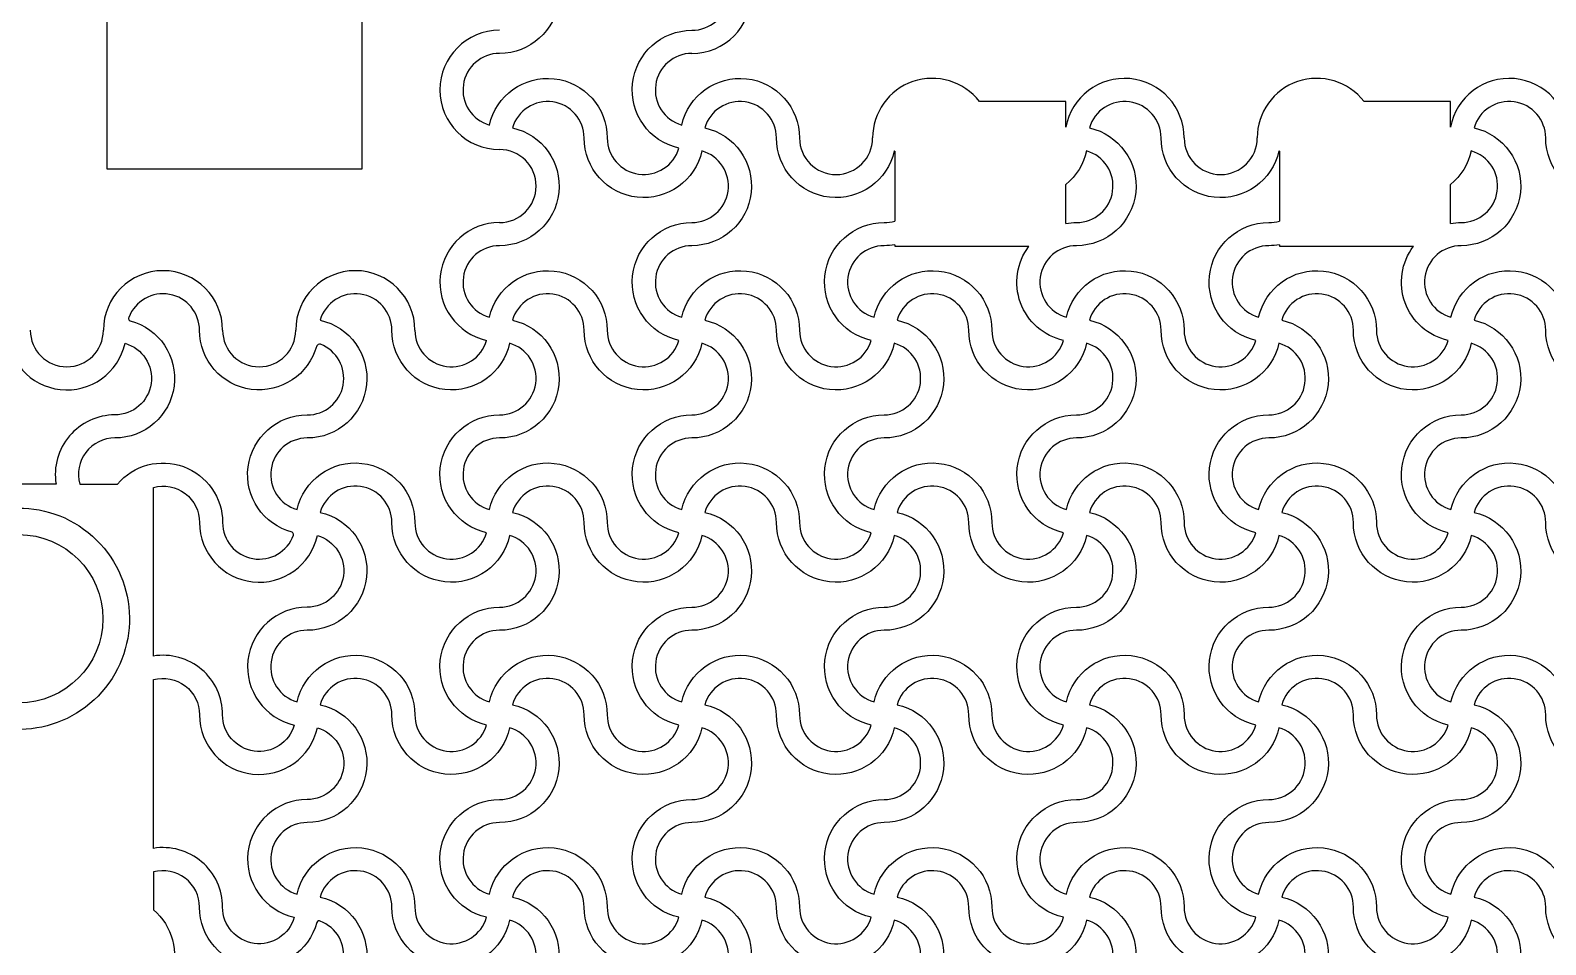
# Model space of a CAD drawing. Header units: millimetres. Extents: x 24 to 345, y 12 to 201.
# Drawn here: x 68.219 to 71.371, y 43.416 to 45.318 of the extents above; entities that cross this region are included whole.
import ezdxf

# ---------------------------------------------------------------- set-up
doc = ezdxf.new("R2010")
doc.units = ezdxf.units.MM
doc.header["$MEASUREMENT"] = 0
doc.layers.add('5th metal (rf+ground)', color=240, linetype='Continuous')

msp = doc.modelspace()

# ---------------------------------------------------------------- linework, layer by layer
at = {"layer": '5th metal (rf+ground)'}
msp.add_lwpolyline([(68.37918, 45.55921), (68.90918, 45.55921), (68.90918, 45.02921), (68.37918, 45.02921)], close=True, dxfattribs=at)
msp.add_lwpolyline([(68.37918, 45.55921), (68.90918, 45.55921), (68.90918, 45.02921), (68.37918, 45.02921)], close=True, dxfattribs=at)
msp.add_lwpolyline([(68.37918, 45.55921), (68.90918, 45.55921), (68.90918, 45.02921), (68.37918, 45.02921)], close=True, dxfattribs=at)
msp.add_lwpolyline([(68.37918, 45.55921), (68.90918, 45.55921), (68.90918, 45.02921), (68.37918, 45.02921)], close=True, dxfattribs=at)
for points in [[(69.61633, 45.46724, -0.8959788), (69.3713, 45.49421, 0.8687853), (69.22227, 45.51524, -0.8959788), (69.1953, 45.27021, 0.8687853), (69.17427, 45.12118, -0.8959788), (69.4193, 45.09421, 0.8687853), (69.56833, 45.07318, -0.8959788), (69.5953, 45.31821, 0.8687853)], [(69.61633, 45.46724, -0.8959788), (69.3713, 45.49421, 0.8687853), (69.22227, 45.51524, -0.8959788), (69.1953, 45.27021, 0.8687853), (69.17427, 45.12118, -0.8959788), (69.4193, 45.09421, 0.8687853), (69.56833, 45.07318, -0.8959788), (69.5953, 45.31821, 0.8687853)], [(69.61633, 45.46724, -0.8959788), (69.3713, 45.49421, 0.8687853), (69.22227, 45.51524, -0.8959788), (69.1953, 45.27021, 0.8687853), (69.17427, 45.12118, -0.8959788), (69.4193, 45.09421, 0.8687853), (69.56833, 45.07318, -0.8959788), (69.5953, 45.31821, 0.8687853)], [(69.61633, 45.46724, -0.8959788), (69.3713, 45.49421, 0.8687853), (69.22227, 45.51524, -0.8959788), (69.1953, 45.27021, 0.8687853), (69.17427, 45.12118, -0.8959788), (69.4193, 45.09421, 0.8687853), (69.56833, 45.07318, -0.8959788), (69.5953, 45.31821, 0.8687853)], [(69.61633, 45.06724, -0.8959788), (69.3713, 45.09421, 0.8687853), (69.22227, 45.11524, -0.8959788), (69.1953, 44.87021, 0.8687853), (69.17427, 44.72118, -0.8959788), (69.4193, 44.69421, 0.8687853), (69.56833, 44.67318, -0.8959788), (69.5953, 44.91821, 0.8687853)], [(69.61633, 45.06724, -0.8959788), (69.3713, 45.09421, 0.8687853), (69.22227, 45.11524, -0.8959788), (69.1953, 44.87021, 0.8687853), (69.17427, 44.72118, -0.8959788), (69.4193, 44.69421, 0.8687853), (69.56833, 44.67318, -0.8959788), (69.5953, 44.91821, 0.8687853)], [(69.61633, 45.06724, -0.8959788), (69.3713, 45.09421, 0.8687853), (69.22227, 45.11524, -0.8959788), (69.1953, 44.87021, 0.8687853), (69.17427, 44.72118, -0.8959788), (69.4193, 44.69421, 0.8687853), (69.56833, 44.67318, -0.8959788), (69.5953, 44.91821, 0.8687853)], [(69.61633, 45.06724, -0.8959788), (69.3713, 45.09421, 0.8687853), (69.22227, 45.11524, -0.8959788), (69.1953, 44.87021, 0.8687853), (69.17427, 44.72118, -0.8959788), (69.4193, 44.69421, 0.8687853), (69.56833, 44.67318, -0.8959788), (69.5953, 44.91821, 0.8687853)], [(71.61633, 45.06724, -0.8959788), (71.3713, 45.09421, 0.8687853), (71.22227, 45.11524, -0.8959788), (71.1953, 44.87021, 0.8687853), (71.17427, 44.72118, -0.8959788), (71.4193, 44.69421, 0.8687853), (71.56833, 44.67318, -0.8959788), (71.5953, 44.91821, 0.8687853)], [(71.61633, 45.06724, -0.8959788), (71.3713, 45.09421, 0.8687853), (71.22227, 45.11524, -0.8959788), (71.1953, 44.87021, 0.8687853), (71.17427, 44.72118, -0.8959788), (71.4193, 44.69421, 0.8687853), (71.56833, 44.67318, -0.8959788), (71.5953, 44.91821, 0.8687853)], [(71.61633, 45.06724, -0.8959788), (71.3713, 45.09421, 0.8687853), (71.22227, 45.11524, -0.8959788), (71.1953, 44.87021, 0.8687853), (71.17427, 44.72118, -0.8959788), (71.4193, 44.69421, 0.8687853), (71.56833, 44.67318, -0.8959788), (71.5953, 44.91821, 0.8687853)], [(71.61633, 45.06724, -0.8959788), (71.3713, 45.09421, 0.8687853), (71.22227, 45.11524, -0.8959788), (71.1953, 44.87021, 0.8687853), (71.17427, 44.72118, -0.8959788), (71.4193, 44.69421, 0.8687853), (71.56833, 44.67318, -0.8959788), (71.5953, 44.91821, 0.8687853)], [(68.3953, 44.51821, 0.4624981), (68.27292, 44.37421), (67.92198, 44.37421, -0.4945431), (67.9953, 44.47021, 0.8959788), (68.02227, 44.71524, -0.8687853), (68.1713, 44.69421, 0.8959788), (68.41633, 44.66724, -0.8687853)], [(68.3953, 44.51821, 0.4624981), (68.27292, 44.37421), (67.92198, 44.37421, -0.4945431), (67.9953, 44.47021, 0.8959788), (68.02227, 44.71524, -0.8687853), (68.1713, 44.69421, 0.8959788), (68.41633, 44.66724, -0.8687853)], [(68.3953, 44.51821, 0.4624981), (68.27292, 44.37421), (67.92198, 44.37421, -0.4945431), (67.9953, 44.47021, 0.8959788), (68.02227, 44.71524, -0.8687853), (68.1713, 44.69421, 0.8959788), (68.41633, 44.66724, -0.8687853)], [(68.3953, 44.51821, 0.4624981), (68.27292, 44.37421), (67.92198, 44.37421, -0.4945431), (67.9953, 44.47021, 0.8959788), (68.02227, 44.71524, -0.8687853), (68.1713, 44.69421, 0.8959788), (68.41633, 44.66724, -0.8687853)], [(68.40056, 44.37421, -0.6990522), (68.6193, 44.29421, 0.8396467), (68.76675, 44.26831, 0.3140027), (68.76403, 44.27422, -0.8800119), (68.7953, 44.51821, 0.8296244), (68.82288, 44.66503, 0.3532589), (68.81495, 44.66168, -0.8753594), (68.5713, 44.69421, 0.8341201), (68.42419, 44.72104, 0.111244), (68.42362, 44.7179, 0.2790122), (68.42725, 44.71402, -0.8774938), (68.3953, 44.47021, 0.4945431), (68.32198, 44.37421)], [(68.40056, 44.37421, -0.6990522), (68.6193, 44.29421, 0.8396467), (68.76675, 44.26831, 0.3140027), (68.76403, 44.27422, -0.8800119), (68.7953, 44.51821, 0.8296244), (68.82288, 44.66503, 0.3532589), (68.81495, 44.66168, -0.8753594), (68.5713, 44.69421, 0.8341201), (68.42419, 44.72104, 0.111244), (68.42362, 44.7179, 0.2790122), (68.42725, 44.71402, -0.8774938), (68.3953, 44.47021, 0.4945431), (68.32198, 44.37421)], [(68.40056, 44.37421, -0.6990522), (68.6193, 44.29421, 0.8396467), (68.76675, 44.26831, 0.3140027), (68.76403, 44.27422, -0.8800119), (68.7953, 44.51821, 0.8296244), (68.82288, 44.66503, 0.3532589), (68.81495, 44.66168, -0.8753594), (68.5713, 44.69421, 0.8341201), (68.42419, 44.72104, 0.111244), (68.42362, 44.7179, 0.2790122), (68.42725, 44.71402, -0.8774938), (68.3953, 44.47021, 0.4945431), (68.32198, 44.37421)], [(68.40056, 44.37421, -0.6990522), (68.6193, 44.29421, 0.8396467), (68.76675, 44.26831, 0.3140027), (68.76403, 44.27422, -0.8800119), (68.7953, 44.51821, 0.8296244), (68.82288, 44.66503, 0.3532589), (68.81495, 44.66168, -0.8753594), (68.5713, 44.69421, 0.8341201), (68.42419, 44.72104, 0.111244), (68.42362, 44.7179, 0.2790122), (68.42725, 44.71402, -0.8774938), (68.3953, 44.47021, 0.4945431), (68.32198, 44.37421)], [(69.21633, 44.66724, -0.8959788), (68.9713, 44.69421, 0.8687853), (68.82227, 44.71524, -0.8959788), (68.7953, 44.47021, 0.8687853), (68.77427, 44.32118, -0.8959788), (69.0193, 44.29421, 0.8687853), (69.16833, 44.27318, -0.8959788), (69.1953, 44.51821, 0.8687853)], [(69.21633, 44.66724, -0.8959788), (68.9713, 44.69421, 0.8687853), (68.82227, 44.71524, -0.8959788), (68.7953, 44.47021, 0.8687853), (68.77427, 44.32118, -0.8959788), (69.0193, 44.29421, 0.8687853), (69.16833, 44.27318, -0.8959788), (69.1953, 44.51821, 0.8687853)], [(69.21633, 44.66724, -0.8959788), (68.9713, 44.69421, 0.8687853), (68.82227, 44.71524, -0.8959788), (68.7953, 44.47021, 0.8687853), (68.77427, 44.32118, -0.8959788), (69.0193, 44.29421, 0.8687853), (69.16833, 44.27318, -0.8959788), (69.1953, 44.51821, 0.8687853)], [(69.21633, 44.66724, -0.8959788), (68.9713, 44.69421, 0.8687853), (68.82227, 44.71524, -0.8959788), (68.7953, 44.47021, 0.8687853), (68.77427, 44.32118, -0.8959788), (69.0193, 44.29421, 0.8687853), (69.16833, 44.27318, -0.8959788), (69.1953, 44.51821, 0.8687853)], [(69.61633, 44.66724, -0.8959788), (69.3713, 44.69421, 0.8687853), (69.22227, 44.71524, -0.8959788), (69.1953, 44.47021, 0.8687853), (69.17427, 44.32118, -0.8959788), (69.4193, 44.29421, 0.8687853), (69.56833, 44.27318, -0.8959788), (69.5953, 44.51821, 0.8687853)], [(69.61633, 44.66724, -0.8959788), (69.3713, 44.69421, 0.8687853), (69.22227, 44.71524, -0.8959788), (69.1953, 44.47021, 0.8687853), (69.17427, 44.32118, -0.8959788), (69.4193, 44.29421, 0.8687853), (69.56833, 44.27318, -0.8959788), (69.5953, 44.51821, 0.8687853)], [(69.61633, 44.66724, -0.8959788), (69.3713, 44.69421, 0.8687853), (69.22227, 44.71524, -0.8959788), (69.1953, 44.47021, 0.8687853), (69.17427, 44.32118, -0.8959788), (69.4193, 44.29421, 0.8687853), (69.56833, 44.27318, -0.8959788), (69.5953, 44.51821, 0.8687853)], [(69.61633, 44.66724, -0.8959788), (69.3713, 44.69421, 0.8687853), (69.22227, 44.71524, -0.8959788), (69.1953, 44.47021, 0.8687853), (69.17427, 44.32118, -0.8959788), (69.4193, 44.29421, 0.8687853), (69.56833, 44.27318, -0.8959788), (69.5953, 44.51821, 0.8687853)], [(70.01633, 44.66724, -0.8959788), (69.7713, 44.69421, 0.8687853), (69.62227, 44.71524, -0.8959788), (69.5953, 44.47021, 0.8687853), (69.57427, 44.32118, -0.8959788), (69.8193, 44.29421, 0.8687853), (69.96833, 44.27318, -0.8959788), (69.9953, 44.51821, 0.8687853)], [(70.01633, 44.66724, -0.8959788), (69.7713, 44.69421, 0.8687853), (69.62227, 44.71524, -0.8959788), (69.5953, 44.47021, 0.8687853), (69.57427, 44.32118, -0.8959788), (69.8193, 44.29421, 0.8687853), (69.96833, 44.27318, -0.8959788), (69.9953, 44.51821, 0.8687853)], [(70.01633, 44.66724, -0.8959788), (69.7713, 44.69421, 0.8687853), (69.62227, 44.71524, -0.8959788), (69.5953, 44.47021, 0.8687853), (69.57427, 44.32118, -0.8959788), (69.8193, 44.29421, 0.8687853), (69.96833, 44.27318, -0.8959788), (69.9953, 44.51821, 0.8687853)], [(70.01633, 44.66724, -0.8959788), (69.7713, 44.69421, 0.8687853), (69.62227, 44.71524, -0.8959788), (69.5953, 44.47021, 0.8687853), (69.57427, 44.32118, -0.8959788), (69.8193, 44.29421, 0.8687853), (69.96833, 44.27318, -0.8959788), (69.9953, 44.51821, 0.8687853)], [(70.41633, 44.66724, -0.8959788), (70.1713, 44.69421, 0.8687853), (70.02227, 44.71524, -0.8959788), (69.9953, 44.47021, 0.8687853), (69.97427, 44.32118, -0.8959788), (70.2193, 44.29421, 0.8687853), (70.36833, 44.27318, -0.8959788), (70.3953, 44.51821, 0.8687853)], [(70.41633, 44.66724, -0.8959788), (70.1713, 44.69421, 0.8687853), (70.02227, 44.71524, -0.8959788), (69.9953, 44.47021, 0.8687853), (69.97427, 44.32118, -0.8959788), (70.2193, 44.29421, 0.8687853), (70.36833, 44.27318, -0.8959788), (70.3953, 44.51821, 0.8687853)], [(70.41633, 44.66724, -0.8959788), (70.1713, 44.69421, 0.8687853), (70.02227, 44.71524, -0.8959788), (69.9953, 44.47021, 0.8687853), (69.97427, 44.32118, -0.8959788), (70.2193, 44.29421, 0.8687853), (70.36833, 44.27318, -0.8959788), (70.3953, 44.51821, 0.8687853)], [(70.41633, 44.66724, -0.8959788), (70.1713, 44.69421, 0.8687853), (70.02227, 44.71524, -0.8959788), (69.9953, 44.47021, 0.8687853), (69.97427, 44.32118, -0.8959788), (70.2193, 44.29421, 0.8687853), (70.36833, 44.27318, -0.8959788), (70.3953, 44.51821, 0.8687853)], [(70.81633, 44.66724, -0.8959788), (70.5713, 44.69421, 0.8687853), (70.42227, 44.71524, -0.8959788), (70.3953, 44.47021, 0.8687853), (70.37427, 44.32118, -0.8959788), (70.6193, 44.29421, 0.8687853), (70.76833, 44.27318, -0.8959788), (70.7953, 44.51821, 0.8687853)], [(70.81633, 44.66724, -0.8959788), (70.5713, 44.69421, 0.8687853), (70.42227, 44.71524, -0.8959788), (70.3953, 44.47021, 0.8687853), (70.37427, 44.32118, -0.8959788), (70.6193, 44.29421, 0.8687853), (70.76833, 44.27318, -0.8959788), (70.7953, 44.51821, 0.8687853)], [(70.81633, 44.66724, -0.8959788), (70.5713, 44.69421, 0.8687853), (70.42227, 44.71524, -0.8959788), (70.3953, 44.47021, 0.8687853), (70.37427, 44.32118, -0.8959788), (70.6193, 44.29421, 0.8687853), (70.76833, 44.27318, -0.8959788), (70.7953, 44.51821, 0.8687853)], [(70.81633, 44.66724, -0.8959788), (70.5713, 44.69421, 0.8687853), (70.42227, 44.71524, -0.8959788), (70.3953, 44.47021, 0.8687853), (70.37427, 44.32118, -0.8959788), (70.6193, 44.29421, 0.8687853), (70.76833, 44.27318, -0.8959788), (70.7953, 44.51821, 0.8687853)], [(71.21633, 44.66724, -0.8959788), (70.9713, 44.69421, 0.8687853), (70.82227, 44.71524, -0.8959788), (70.7953, 44.47021, 0.8687853), (70.77427, 44.32118, -0.8959788), (71.0193, 44.29421, 0.8687853), (71.16833, 44.27318, -0.8959788), (71.1953, 44.51821, 0.8687853)], [(71.21633, 44.66724, -0.8959788), (70.9713, 44.69421, 0.8687853), (70.82227, 44.71524, -0.8959788), (70.7953, 44.47021, 0.8687853), (70.77427, 44.32118, -0.8959788), (71.0193, 44.29421, 0.8687853), (71.16833, 44.27318, -0.8959788), (71.1953, 44.51821, 0.8687853)], [(71.21633, 44.66724, -0.8959788), (70.9713, 44.69421, 0.8687853), (70.82227, 44.71524, -0.8959788), (70.7953, 44.47021, 0.8687853), (70.77427, 44.32118, -0.8959788), (71.0193, 44.29421, 0.8687853), (71.16833, 44.27318, -0.8959788), (71.1953, 44.51821, 0.8687853)], [(71.21633, 44.66724, -0.8959788), (70.9713, 44.69421, 0.8687853), (70.82227, 44.71524, -0.8959788), (70.7953, 44.47021, 0.8687853), (70.77427, 44.32118, -0.8959788), (71.0193, 44.29421, 0.8687853), (71.16833, 44.27318, -0.8959788), (71.1953, 44.51821, 0.8687853)], [(71.61633, 44.66724, -0.8959788), (71.3713, 44.69421, 0.8687853), (71.22227, 44.71524, -0.8959788), (71.1953, 44.47021, 0.8687853), (71.17427, 44.32118, -0.8959788), (71.4193, 44.29421, 0.8687853), (71.56833, 44.27318, -0.8959788), (71.5953, 44.51821, 0.8687853)], [(71.61633, 44.66724, -0.8959788), (71.3713, 44.69421, 0.8687853), (71.22227, 44.71524, -0.8959788), (71.1953, 44.47021, 0.8687853), (71.17427, 44.32118, -0.8959788), (71.4193, 44.29421, 0.8687853), (71.56833, 44.27318, -0.8959788), (71.5953, 44.51821, 0.8687853)], [(71.61633, 44.66724, -0.8959788), (71.3713, 44.69421, 0.8687853), (71.22227, 44.71524, -0.8959788), (71.1953, 44.47021, 0.8687853), (71.17427, 44.32118, -0.8959788), (71.4193, 44.29421, 0.8687853), (71.56833, 44.27318, -0.8959788), (71.5953, 44.51821, 0.8687853)], [(71.61633, 44.66724, -0.8959788), (71.3713, 44.69421, 0.8687853), (71.22227, 44.71524, -0.8959788), (71.1953, 44.47021, 0.8687853), (71.17427, 44.32118, -0.8959788), (71.4193, 44.29421, 0.8687853), (71.56833, 44.27318, -0.8959788), (71.5953, 44.51821, 0.8687853)], [(68.6193, 43.89421, 0.4624981), (68.4753, 44.01659), (68.4753, 44.36753, -0.4945431), (68.5713, 44.29421, 0.8959788), (68.81633, 44.26724, -0.8687853), (68.7953, 44.11821, 0.8959788), (68.76833, 43.87318, -0.8687853)], [(68.6193, 43.89421, 0.4624981), (68.4753, 44.01659), (68.4753, 44.36753, -0.4945431), (68.5713, 44.29421, 0.8959788), (68.81633, 44.26724, -0.8687853), (68.7953, 44.11821, 0.8959788), (68.76833, 43.87318, -0.8687853)], [(68.6193, 43.89421, 0.4624981), (68.4753, 44.01659), (68.4753, 44.36753, -0.4945431), (68.5713, 44.29421, 0.8959788), (68.81633, 44.26724, -0.8687853), (68.7953, 44.11821, 0.8959788), (68.76833, 43.87318, -0.8687853)], [(68.6193, 43.89421, 0.4624981), (68.4753, 44.01659), (68.4753, 44.36753, -0.4945431), (68.5713, 44.29421, 0.8959788), (68.81633, 44.26724, -0.8687853), (68.7953, 44.11821, 0.8959788), (68.76833, 43.87318, -0.8687853)], [(69.21633, 44.26724, -0.8959788), (68.9713, 44.29421, 0.8687853), (68.82227, 44.31524, -0.8959788), (68.7953, 44.07021, 0.8687853), (68.77427, 43.92118, -0.8959788), (69.0193, 43.89421, 0.8687853), (69.16833, 43.87318, -0.8959788), (69.1953, 44.11821, 0.8687853)], [(69.21633, 44.26724, -0.8959788), (68.9713, 44.29421, 0.8687853), (68.82227, 44.31524, -0.8959788), (68.7953, 44.07021, 0.8687853), (68.77427, 43.92118, -0.8959788), (69.0193, 43.89421, 0.8687853), (69.16833, 43.87318, -0.8959788), (69.1953, 44.11821, 0.8687853)], [(69.21633, 44.26724, -0.8959788), (68.9713, 44.29421, 0.8687853), (68.82227, 44.31524, -0.8959788), (68.7953, 44.07021, 0.8687853), (68.77427, 43.92118, -0.8959788), (69.0193, 43.89421, 0.8687853), (69.16833, 43.87318, -0.8959788), (69.1953, 44.11821, 0.8687853)], [(69.21633, 44.26724, -0.8959788), (68.9713, 44.29421, 0.8687853), (68.82227, 44.31524, -0.8959788), (68.7953, 44.07021, 0.8687853), (68.77427, 43.92118, -0.8959788), (69.0193, 43.89421, 0.8687853), (69.16833, 43.87318, -0.8959788), (69.1953, 44.11821, 0.8687853)], [(69.61633, 44.26724, -0.8959788), (69.3713, 44.29421, 0.8687853), (69.22227, 44.31524, -0.8959788), (69.1953, 44.07021, 0.8687853), (69.17427, 43.92118, -0.8959788), (69.4193, 43.89421, 0.8687853), (69.56833, 43.87318, -0.8959788), (69.5953, 44.11821, 0.8687853)], [(69.61633, 44.26724, -0.8959788), (69.3713, 44.29421, 0.8687853), (69.22227, 44.31524, -0.8959788), (69.1953, 44.07021, 0.8687853), (69.17427, 43.92118, -0.8959788), (69.4193, 43.89421, 0.8687853), (69.56833, 43.87318, -0.8959788), (69.5953, 44.11821, 0.8687853)], [(69.61633, 44.26724, -0.8959788), (69.3713, 44.29421, 0.8687853), (69.22227, 44.31524, -0.8959788), (69.1953, 44.07021, 0.8687853), (69.17427, 43.92118, -0.8959788), (69.4193, 43.89421, 0.8687853), (69.56833, 43.87318, -0.8959788), (69.5953, 44.11821, 0.8687853)], [(69.61633, 44.26724, -0.8959788), (69.3713, 44.29421, 0.8687853), (69.22227, 44.31524, -0.8959788), (69.1953, 44.07021, 0.8687853), (69.17427, 43.92118, -0.8959788), (69.4193, 43.89421, 0.8687853), (69.56833, 43.87318, -0.8959788), (69.5953, 44.11821, 0.8687853)], [(70.01633, 44.26724, -0.8959788), (69.7713, 44.29421, 0.8687853), (69.62227, 44.31524, -0.8959788), (69.5953, 44.07021, 0.8687853), (69.57427, 43.92118, -0.8959788), (69.8193, 43.89421, 0.8687853), (69.96833, 43.87318, -0.8959788), (69.9953, 44.11821, 0.8687853)], [(70.01633, 44.26724, -0.8959788), (69.7713, 44.29421, 0.8687853), (69.62227, 44.31524, -0.8959788), (69.5953, 44.07021, 0.8687853), (69.57427, 43.92118, -0.8959788), (69.8193, 43.89421, 0.8687853), (69.96833, 43.87318, -0.8959788), (69.9953, 44.11821, 0.8687853)], [(70.01633, 44.26724, -0.8959788), (69.7713, 44.29421, 0.8687853), (69.62227, 44.31524, -0.8959788), (69.5953, 44.07021, 0.8687853), (69.57427, 43.92118, -0.8959788), (69.8193, 43.89421, 0.8687853), (69.96833, 43.87318, -0.8959788), (69.9953, 44.11821, 0.8687853)], [(70.01633, 44.26724, -0.8959788), (69.7713, 44.29421, 0.8687853), (69.62227, 44.31524, -0.8959788), (69.5953, 44.07021, 0.8687853), (69.57427, 43.92118, -0.8959788), (69.8193, 43.89421, 0.8687853), (69.96833, 43.87318, -0.8959788), (69.9953, 44.11821, 0.8687853)], [(70.41633, 44.26724, -0.8959788), (70.1713, 44.29421, 0.8687853), (70.02227, 44.31524, -0.8959788), (69.9953, 44.07021, 0.8687853), (69.97427, 43.92118, -0.8959788), (70.2193, 43.89421, 0.8687853), (70.36833, 43.87318, -0.8959788), (70.3953, 44.11821, 0.8687853)], [(70.41633, 44.26724, -0.8959788), (70.1713, 44.29421, 0.8687853), (70.02227, 44.31524, -0.8959788), (69.9953, 44.07021, 0.8687853), (69.97427, 43.92118, -0.8959788), (70.2193, 43.89421, 0.8687853), (70.36833, 43.87318, -0.8959788), (70.3953, 44.11821, 0.8687853)], [(70.41633, 44.26724, -0.8959788), (70.1713, 44.29421, 0.8687853), (70.02227, 44.31524, -0.8959788), (69.9953, 44.07021, 0.8687853), (69.97427, 43.92118, -0.8959788), (70.2193, 43.89421, 0.8687853), (70.36833, 43.87318, -0.8959788), (70.3953, 44.11821, 0.8687853)], [(70.41633, 44.26724, -0.8959788), (70.1713, 44.29421, 0.8687853), (70.02227, 44.31524, -0.8959788), (69.9953, 44.07021, 0.8687853), (69.97427, 43.92118, -0.8959788), (70.2193, 43.89421, 0.8687853), (70.36833, 43.87318, -0.8959788), (70.3953, 44.11821, 0.8687853)], [(70.81633, 44.26724, -0.8959788), (70.5713, 44.29421, 0.8687853), (70.42227, 44.31524, -0.8959788), (70.3953, 44.07021, 0.8687853), (70.37427, 43.92118, -0.8959788), (70.6193, 43.89421, 0.8687853), (70.76833, 43.87318, -0.8959788), (70.7953, 44.11821, 0.8687853)], [(70.81633, 44.26724, -0.8959788), (70.5713, 44.29421, 0.8687853), (70.42227, 44.31524, -0.8959788), (70.3953, 44.07021, 0.8687853), (70.37427, 43.92118, -0.8959788), (70.6193, 43.89421, 0.8687853), (70.76833, 43.87318, -0.8959788), (70.7953, 44.11821, 0.8687853)], [(70.81633, 44.26724, -0.8959788), (70.5713, 44.29421, 0.8687853), (70.42227, 44.31524, -0.8959788), (70.3953, 44.07021, 0.8687853), (70.37427, 43.92118, -0.8959788), (70.6193, 43.89421, 0.8687853), (70.76833, 43.87318, -0.8959788), (70.7953, 44.11821, 0.8687853)], [(70.81633, 44.26724, -0.8959788), (70.5713, 44.29421, 0.8687853), (70.42227, 44.31524, -0.8959788), (70.3953, 44.07021, 0.8687853), (70.37427, 43.92118, -0.8959788), (70.6193, 43.89421, 0.8687853), (70.76833, 43.87318, -0.8959788), (70.7953, 44.11821, 0.8687853)], [(71.21633, 44.26724, -0.8959788), (70.9713, 44.29421, 0.8687853), (70.82227, 44.31524, -0.8959788), (70.7953, 44.07021, 0.8687853), (70.77427, 43.92118, -0.8959788), (71.0193, 43.89421, 0.8687853), (71.16833, 43.87318, -0.8959788), (71.1953, 44.11821, 0.8687853)], [(71.21633, 44.26724, -0.8959788), (70.9713, 44.29421, 0.8687853), (70.82227, 44.31524, -0.8959788), (70.7953, 44.07021, 0.8687853), (70.77427, 43.92118, -0.8959788), (71.0193, 43.89421, 0.8687853), (71.16833, 43.87318, -0.8959788), (71.1953, 44.11821, 0.8687853)], [(71.21633, 44.26724, -0.8959788), (70.9713, 44.29421, 0.8687853), (70.82227, 44.31524, -0.8959788), (70.7953, 44.07021, 0.8687853), (70.77427, 43.92118, -0.8959788), (71.0193, 43.89421, 0.8687853), (71.16833, 43.87318, -0.8959788), (71.1953, 44.11821, 0.8687853)], [(71.21633, 44.26724, -0.8959788), (70.9713, 44.29421, 0.8687853), (70.82227, 44.31524, -0.8959788), (70.7953, 44.07021, 0.8687853), (70.77427, 43.92118, -0.8959788), (71.0193, 43.89421, 0.8687853), (71.16833, 43.87318, -0.8959788), (71.1953, 44.11821, 0.8687853)], [(71.61633, 44.26724, -0.8959788), (71.3713, 44.29421, 0.8687853), (71.22227, 44.31524, -0.8959788), (71.1953, 44.07021, 0.8687853), (71.17427, 43.92118, -0.8959788), (71.4193, 43.89421, 0.8687853), (71.56833, 43.87318, -0.8959788), (71.5953, 44.11821, 0.8687853)], [(71.61633, 44.26724, -0.8959788), (71.3713, 44.29421, 0.8687853), (71.22227, 44.31524, -0.8959788), (71.1953, 44.07021, 0.8687853), (71.17427, 43.92118, -0.8959788), (71.4193, 43.89421, 0.8687853), (71.56833, 43.87318, -0.8959788), (71.5953, 44.11821, 0.8687853)], [(71.61633, 44.26724, -0.8959788), (71.3713, 44.29421, 0.8687853), (71.22227, 44.31524, -0.8959788), (71.1953, 44.07021, 0.8687853), (71.17427, 43.92118, -0.8959788), (71.4193, 43.89421, 0.8687853), (71.56833, 43.87318, -0.8959788), (71.5953, 44.11821, 0.8687853)], [(71.61633, 44.26724, -0.8959788), (71.3713, 44.29421, 0.8687853), (71.22227, 44.31524, -0.8959788), (71.1953, 44.07021, 0.8687853), (71.17427, 43.92118, -0.8959788), (71.4193, 43.89421, 0.8687853), (71.56833, 43.87318, -0.8959788), (71.5953, 44.11821, 0.8687853)], [(68.02445, 44.24857, -2.3808818), (68.04434, 43.92034, 0.5174818), (67.97404, 43.83936, -2.2005098), (67.62735, 43.85172, 0.4519067), (67.55033, 43.92397, -2.35384), (67.55983, 44.25529, 0.2924187), (67.63166, 44.2562, -0.4273068), (67.96441, 44.25048, 0.2780934)], [(68.02445, 44.24857, -2.3808818), (68.04434, 43.92034, 0.5174818), (67.97404, 43.83936, -2.2005098), (67.62735, 43.85172, 0.4519067), (67.55033, 43.92397, -2.35384), (67.55983, 44.25529, 0.2924187), (67.63166, 44.2562, -0.4273068), (67.96441, 44.25048, 0.2780934)], [(68.02445, 44.24857, -2.3808818), (68.04434, 43.92034, 0.5174818), (67.97404, 43.83936, -2.2005098), (67.62735, 43.85172, 0.4519067), (67.55033, 43.92397, -2.35384), (67.55983, 44.25529, 0.2924187), (67.63166, 44.2562, -0.4273068), (67.96441, 44.25048, 0.2780934)], [(68.02445, 44.24857, -2.3808818), (68.04434, 43.92034, 0.5174818), (67.97404, 43.83936, -2.2005098), (67.62735, 43.85172, 0.4519067), (67.55033, 43.92397, -2.35384), (67.55983, 44.25529, 0.2924187), (67.63166, 44.2562, -0.4273068), (67.96441, 44.25048, 0.2780934)], [(68.6193, 43.49421, 0.4624981), (68.4753, 43.61659), (68.4753, 43.96753, -0.4945431), (68.5713, 43.89421, 0.8959788), (68.81633, 43.86724, -0.8687853), (68.7953, 43.71821, 0.8959788), (68.76833, 43.47318, -0.8687853)], [(68.6193, 43.49421, 0.4624981), (68.4753, 43.61659), (68.4753, 43.96753, -0.4945431), (68.5713, 43.89421, 0.8959788), (68.81633, 43.86724, -0.8687853), (68.7953, 43.71821, 0.8959788), (68.76833, 43.47318, -0.8687853)], [(68.6193, 43.49421, 0.4624981), (68.4753, 43.61659), (68.4753, 43.96753, -0.4945431), (68.5713, 43.89421, 0.8959788), (68.81633, 43.86724, -0.8687853), (68.7953, 43.71821, 0.8959788), (68.76833, 43.47318, -0.8687853)], [(68.6193, 43.49421, 0.4624981), (68.4753, 43.61659), (68.4753, 43.96753, -0.4945431), (68.5713, 43.89421, 0.8959788), (68.81633, 43.86724, -0.8687853), (68.7953, 43.71821, 0.8959788), (68.76833, 43.47318, -0.8687853)], [(69.21633, 43.86724, -0.8959788), (68.9713, 43.89421, 0.8687853), (68.82227, 43.91524, -0.8959788), (68.7953, 43.67021, 0.8687853), (68.77427, 43.52118, -0.8959788), (69.0193, 43.49421, 0.8687853), (69.16833, 43.47318, -0.8959788), (69.1953, 43.71821, 0.8687853)], [(69.21633, 43.86724, -0.8959788), (68.9713, 43.89421, 0.8687853), (68.82227, 43.91524, -0.8959788), (68.7953, 43.67021, 0.8687853), (68.77427, 43.52118, -0.8959788), (69.0193, 43.49421, 0.8687853), (69.16833, 43.47318, -0.8959788), (69.1953, 43.71821, 0.8687853)], [(69.21633, 43.86724, -0.8959788), (68.9713, 43.89421, 0.8687853), (68.82227, 43.91524, -0.8959788), (68.7953, 43.67021, 0.8687853), (68.77427, 43.52118, -0.8959788), (69.0193, 43.49421, 0.8687853), (69.16833, 43.47318, -0.8959788), (69.1953, 43.71821, 0.8687853)], [(69.21633, 43.86724, -0.8959788), (68.9713, 43.89421, 0.8687853), (68.82227, 43.91524, -0.8959788), (68.7953, 43.67021, 0.8687853), (68.77427, 43.52118, -0.8959788), (69.0193, 43.49421, 0.8687853), (69.16833, 43.47318, -0.8959788), (69.1953, 43.71821, 0.8687853)], [(69.61633, 43.86724, -0.8959788), (69.3713, 43.89421, 0.8687853), (69.22227, 43.91524, -0.8959788), (69.1953, 43.67021, 0.8687853), (69.17427, 43.52118, -0.8959788), (69.4193, 43.49421, 0.8687853), (69.56833, 43.47318, -0.8959788), (69.5953, 43.71821, 0.8687853)], [(69.61633, 43.86724, -0.8959788), (69.3713, 43.89421, 0.8687853), (69.22227, 43.91524, -0.8959788), (69.1953, 43.67021, 0.8687853), (69.17427, 43.52118, -0.8959788), (69.4193, 43.49421, 0.8687853), (69.56833, 43.47318, -0.8959788), (69.5953, 43.71821, 0.8687853)], [(69.61633, 43.86724, -0.8959788), (69.3713, 43.89421, 0.8687853), (69.22227, 43.91524, -0.8959788), (69.1953, 43.67021, 0.8687853), (69.17427, 43.52118, -0.8959788), (69.4193, 43.49421, 0.8687853), (69.56833, 43.47318, -0.8959788), (69.5953, 43.71821, 0.8687853)], [(69.61633, 43.86724, -0.8959788), (69.3713, 43.89421, 0.8687853), (69.22227, 43.91524, -0.8959788), (69.1953, 43.67021, 0.8687853), (69.17427, 43.52118, -0.8959788), (69.4193, 43.49421, 0.8687853), (69.56833, 43.47318, -0.8959788), (69.5953, 43.71821, 0.8687853)], [(70.01633, 43.86724, -0.8959788), (69.7713, 43.89421, 0.8687853), (69.62227, 43.91524, -0.8959788), (69.5953, 43.67021, 0.8687853), (69.57427, 43.52118, -0.8959788), (69.8193, 43.49421, 0.8687853), (69.96833, 43.47318, -0.8959788), (69.9953, 43.71821, 0.8687853)], [(70.01633, 43.86724, -0.8959788), (69.7713, 43.89421, 0.8687853), (69.62227, 43.91524, -0.8959788), (69.5953, 43.67021, 0.8687853), (69.57427, 43.52118, -0.8959788), (69.8193, 43.49421, 0.8687853), (69.96833, 43.47318, -0.8959788), (69.9953, 43.71821, 0.8687853)], [(70.01633, 43.86724, -0.8959788), (69.7713, 43.89421, 0.8687853), (69.62227, 43.91524, -0.8959788), (69.5953, 43.67021, 0.8687853), (69.57427, 43.52118, -0.8959788), (69.8193, 43.49421, 0.8687853), (69.96833, 43.47318, -0.8959788), (69.9953, 43.71821, 0.8687853)], [(70.01633, 43.86724, -0.8959788), (69.7713, 43.89421, 0.8687853), (69.62227, 43.91524, -0.8959788), (69.5953, 43.67021, 0.8687853), (69.57427, 43.52118, -0.8959788), (69.8193, 43.49421, 0.8687853), (69.96833, 43.47318, -0.8959788), (69.9953, 43.71821, 0.8687853)], [(70.41633, 43.86724, -0.8959788), (70.1713, 43.89421, 0.8687853), (70.02227, 43.91524, -0.8959788), (69.9953, 43.67021, 0.8687853), (69.97427, 43.52118, -0.8959788), (70.2193, 43.49421, 0.8687853), (70.36833, 43.47318, -0.8959788), (70.3953, 43.71821, 0.8687853)], [(70.41633, 43.86724, -0.8959788), (70.1713, 43.89421, 0.8687853), (70.02227, 43.91524, -0.8959788), (69.9953, 43.67021, 0.8687853), (69.97427, 43.52118, -0.8959788), (70.2193, 43.49421, 0.8687853), (70.36833, 43.47318, -0.8959788), (70.3953, 43.71821, 0.8687853)], [(70.41633, 43.86724, -0.8959788), (70.1713, 43.89421, 0.8687853), (70.02227, 43.91524, -0.8959788), (69.9953, 43.67021, 0.8687853), (69.97427, 43.52118, -0.8959788), (70.2193, 43.49421, 0.8687853), (70.36833, 43.47318, -0.8959788), (70.3953, 43.71821, 0.8687853)], [(70.41633, 43.86724, -0.8959788), (70.1713, 43.89421, 0.8687853), (70.02227, 43.91524, -0.8959788), (69.9953, 43.67021, 0.8687853), (69.97427, 43.52118, -0.8959788), (70.2193, 43.49421, 0.8687853), (70.36833, 43.47318, -0.8959788), (70.3953, 43.71821, 0.8687853)], [(70.81633, 43.86724, -0.8959788), (70.5713, 43.89421, 0.8687853), (70.42227, 43.91524, -0.8959788), (70.3953, 43.67021, 0.8687853), (70.37427, 43.52118, -0.8959788), (70.6193, 43.49421, 0.8687853), (70.76833, 43.47318, -0.8959788), (70.7953, 43.71821, 0.8687853)], [(70.81633, 43.86724, -0.8959788), (70.5713, 43.89421, 0.8687853), (70.42227, 43.91524, -0.8959788), (70.3953, 43.67021, 0.8687853), (70.37427, 43.52118, -0.8959788), (70.6193, 43.49421, 0.8687853), (70.76833, 43.47318, -0.8959788), (70.7953, 43.71821, 0.8687853)], [(70.81633, 43.86724, -0.8959788), (70.5713, 43.89421, 0.8687853), (70.42227, 43.91524, -0.8959788), (70.3953, 43.67021, 0.8687853), (70.37427, 43.52118, -0.8959788), (70.6193, 43.49421, 0.8687853), (70.76833, 43.47318, -0.8959788), (70.7953, 43.71821, 0.8687853)], [(70.81633, 43.86724, -0.8959788), (70.5713, 43.89421, 0.8687853), (70.42227, 43.91524, -0.8959788), (70.3953, 43.67021, 0.8687853), (70.37427, 43.52118, -0.8959788), (70.6193, 43.49421, 0.8687853), (70.76833, 43.47318, -0.8959788), (70.7953, 43.71821, 0.8687853)], [(71.21633, 43.86724, -0.8959788), (70.9713, 43.89421, 0.8687853), (70.82227, 43.91524, -0.8959788), (70.7953, 43.67021, 0.8687853), (70.77427, 43.52118, -0.8959788), (71.0193, 43.49421, 0.8687853), (71.16833, 43.47318, -0.8959788), (71.1953, 43.71821, 0.8687853)], [(71.21633, 43.86724, -0.8959788), (70.9713, 43.89421, 0.8687853), (70.82227, 43.91524, -0.8959788), (70.7953, 43.67021, 0.8687853), (70.77427, 43.52118, -0.8959788), (71.0193, 43.49421, 0.8687853), (71.16833, 43.47318, -0.8959788), (71.1953, 43.71821, 0.8687853)], [(71.21633, 43.86724, -0.8959788), (70.9713, 43.89421, 0.8687853), (70.82227, 43.91524, -0.8959788), (70.7953, 43.67021, 0.8687853), (70.77427, 43.52118, -0.8959788), (71.0193, 43.49421, 0.8687853), (71.16833, 43.47318, -0.8959788), (71.1953, 43.71821, 0.8687853)], [(71.21633, 43.86724, -0.8959788), (70.9713, 43.89421, 0.8687853), (70.82227, 43.91524, -0.8959788), (70.7953, 43.67021, 0.8687853), (70.77427, 43.52118, -0.8959788), (71.0193, 43.49421, 0.8687853), (71.16833, 43.47318, -0.8959788), (71.1953, 43.71821, 0.8687853)], [(71.61633, 43.86724, -0.8959788), (71.3713, 43.89421, 0.8687853), (71.22227, 43.91524, -0.8959788), (71.1953, 43.67021, 0.8687853), (71.17427, 43.52118, -0.8959788), (71.4193, 43.49421, 0.8687853), (71.56833, 43.47318, -0.8959788), (71.5953, 43.71821, 0.8687853)], [(71.61633, 43.86724, -0.8959788), (71.3713, 43.89421, 0.8687853), (71.22227, 43.91524, -0.8959788), (71.1953, 43.67021, 0.8687853), (71.17427, 43.52118, -0.8959788), (71.4193, 43.49421, 0.8687853), (71.56833, 43.47318, -0.8959788), (71.5953, 43.71821, 0.8687853)], [(71.61633, 43.86724, -0.8959788), (71.3713, 43.89421, 0.8687853), (71.22227, 43.91524, -0.8959788), (71.1953, 43.67021, 0.8687853), (71.17427, 43.52118, -0.8959788), (71.4193, 43.49421, 0.8687853), (71.56833, 43.47318, -0.8959788), (71.5953, 43.71821, 0.8687853)], [(71.61633, 43.86724, -0.8959788), (71.3713, 43.89421, 0.8687853), (71.22227, 43.91524, -0.8959788), (71.1953, 43.67021, 0.8687853), (71.17427, 43.52118, -0.8959788), (71.4193, 43.49421, 0.8687853), (71.56833, 43.47318, -0.8959788), (71.5953, 43.71821, 0.8687853)], [(68.4753, 43.48895, -0.6990522), (68.3953, 43.27021, 0.8396467), (68.3694, 43.12276, 0.3140027), (68.37531, 43.12548, -0.8800119), (68.6193, 43.09421, 0.8296244), (68.76612, 43.06663, 0.3532589), (68.76277, 43.07455, -0.8753594), (68.7953, 43.31821, 0.8341201), (68.82213, 43.46532, 0.111244), (68.81899, 43.46589, 0.2790122), (68.81511, 43.46226, -0.8774938), (68.5713, 43.49421, 0.4945431), (68.4753, 43.56753)], [(68.4753, 43.48895, -0.6990522), (68.3953, 43.27021, 0.8396467), (68.3694, 43.12276, 0.3140027), (68.37531, 43.12548, -0.8800119), (68.6193, 43.09421, 0.8296244), (68.76612, 43.06663, 0.3532589), (68.76277, 43.07455, -0.8753594), (68.7953, 43.31821, 0.8341201), (68.82213, 43.46532, 0.111244), (68.81899, 43.46589, 0.2790122), (68.81511, 43.46226, -0.8774938), (68.5713, 43.49421, 0.4945431), (68.4753, 43.56753)], [(68.4753, 43.48895, -0.6990522), (68.3953, 43.27021, 0.8396467), (68.3694, 43.12276, 0.3140027), (68.37531, 43.12548, -0.8800119), (68.6193, 43.09421, 0.8296244), (68.76612, 43.06663, 0.3532589), (68.76277, 43.07455, -0.8753594), (68.7953, 43.31821, 0.8341201), (68.82213, 43.46532, 0.111244), (68.81899, 43.46589, 0.2790122), (68.81511, 43.46226, -0.8774938), (68.5713, 43.49421, 0.4945431), (68.4753, 43.56753)], [(68.4753, 43.48895, -0.6990522), (68.3953, 43.27021, 0.8396467), (68.3694, 43.12276, 0.3140027), (68.37531, 43.12548, -0.8800119), (68.6193, 43.09421, 0.8296244), (68.76612, 43.06663, 0.3532589), (68.76277, 43.07455, -0.8753594), (68.7953, 43.31821, 0.8341201), (68.82213, 43.46532, 0.111244), (68.81899, 43.46589, 0.2790122), (68.81511, 43.46226, -0.8774938), (68.5713, 43.49421, 0.4945431), (68.4753, 43.56753)], [(69.21633, 43.46724, -0.8959788), (68.9713, 43.49421, 0.8687853), (68.82227, 43.51524, -0.8959788), (68.7953, 43.27021, 0.8687853), (68.77427, 43.12118, -0.8959788), (69.0193, 43.09421, 0.8687853), (69.16833, 43.07318, -0.8959788), (69.1953, 43.31821, 0.8687853)], [(69.21633, 43.46724, -0.8959788), (68.9713, 43.49421, 0.8687853), (68.82227, 43.51524, -0.8959788), (68.7953, 43.27021, 0.8687853), (68.77427, 43.12118, -0.8959788), (69.0193, 43.09421, 0.8687853), (69.16833, 43.07318, -0.8959788), (69.1953, 43.31821, 0.8687853)], [(69.21633, 43.46724, -0.8959788), (68.9713, 43.49421, 0.8687853), (68.82227, 43.51524, -0.8959788), (68.7953, 43.27021, 0.8687853), (68.77427, 43.12118, -0.8959788), (69.0193, 43.09421, 0.8687853), (69.16833, 43.07318, -0.8959788), (69.1953, 43.31821, 0.8687853)], [(69.21633, 43.46724, -0.8959788), (68.9713, 43.49421, 0.8687853), (68.82227, 43.51524, -0.8959788), (68.7953, 43.27021, 0.8687853), (68.77427, 43.12118, -0.8959788), (69.0193, 43.09421, 0.8687853), (69.16833, 43.07318, -0.8959788), (69.1953, 43.31821, 0.8687853)], [(69.61633, 43.46724, -0.8959788), (69.3713, 43.49421, 0.8687853), (69.22227, 43.51524, -0.8959788), (69.1953, 43.27021, 0.8687853), (69.17427, 43.12118, -0.8959788), (69.4193, 43.09421, 0.8687853), (69.56833, 43.07318, -0.8959788), (69.5953, 43.31821, 0.8687853)], [(69.61633, 43.46724, -0.8959788), (69.3713, 43.49421, 0.8687853), (69.22227, 43.51524, -0.8959788), (69.1953, 43.27021, 0.8687853), (69.17427, 43.12118, -0.8959788), (69.4193, 43.09421, 0.8687853), (69.56833, 43.07318, -0.8959788), (69.5953, 43.31821, 0.8687853)], [(69.61633, 43.46724, -0.8959788), (69.3713, 43.49421, 0.8687853), (69.22227, 43.51524, -0.8959788), (69.1953, 43.27021, 0.8687853), (69.17427, 43.12118, -0.8959788), (69.4193, 43.09421, 0.8687853), (69.56833, 43.07318, -0.8959788), (69.5953, 43.31821, 0.8687853)], [(69.61633, 43.46724, -0.8959788), (69.3713, 43.49421, 0.8687853), (69.22227, 43.51524, -0.8959788), (69.1953, 43.27021, 0.8687853), (69.17427, 43.12118, -0.8959788), (69.4193, 43.09421, 0.8687853), (69.56833, 43.07318, -0.8959788), (69.5953, 43.31821, 0.8687853)], [(70.01633, 43.46724, -0.8959788), (69.7713, 43.49421, 0.8687853), (69.62227, 43.51524, -0.8959788), (69.5953, 43.27021, 0.8687853), (69.57427, 43.12118, -0.8959788), (69.8193, 43.09421, 0.8687853), (69.96833, 43.07318, -0.8959788), (69.9953, 43.31821, 0.8687853)], [(70.01633, 43.46724, -0.8959788), (69.7713, 43.49421, 0.8687853), (69.62227, 43.51524, -0.8959788), (69.5953, 43.27021, 0.8687853), (69.57427, 43.12118, -0.8959788), (69.8193, 43.09421, 0.8687853), (69.96833, 43.07318, -0.8959788), (69.9953, 43.31821, 0.8687853)], [(70.01633, 43.46724, -0.8959788), (69.7713, 43.49421, 0.8687853), (69.62227, 43.51524, -0.8959788), (69.5953, 43.27021, 0.8687853), (69.57427, 43.12118, -0.8959788), (69.8193, 43.09421, 0.8687853), (69.96833, 43.07318, -0.8959788), (69.9953, 43.31821, 0.8687853)], [(70.01633, 43.46724, -0.8959788), (69.7713, 43.49421, 0.8687853), (69.62227, 43.51524, -0.8959788), (69.5953, 43.27021, 0.8687853), (69.57427, 43.12118, -0.8959788), (69.8193, 43.09421, 0.8687853), (69.96833, 43.07318, -0.8959788), (69.9953, 43.31821, 0.8687853)], [(70.41633, 43.46724, -0.8959788), (70.1713, 43.49421, 0.8687853), (70.02227, 43.51524, -0.8959788), (69.9953, 43.27021, 0.8687853), (69.97427, 43.12118, -0.8959788), (70.2193, 43.09421, 0.8687853), (70.36833, 43.07318, -0.8959788), (70.3953, 43.31821, 0.8687853)], [(70.41633, 43.46724, -0.8959788), (70.1713, 43.49421, 0.8687853), (70.02227, 43.51524, -0.8959788), (69.9953, 43.27021, 0.8687853), (69.97427, 43.12118, -0.8959788), (70.2193, 43.09421, 0.8687853), (70.36833, 43.07318, -0.8959788), (70.3953, 43.31821, 0.8687853)], [(70.41633, 43.46724, -0.8959788), (70.1713, 43.49421, 0.8687853), (70.02227, 43.51524, -0.8959788), (69.9953, 43.27021, 0.8687853), (69.97427, 43.12118, -0.8959788), (70.2193, 43.09421, 0.8687853), (70.36833, 43.07318, -0.8959788), (70.3953, 43.31821, 0.8687853)], [(70.41633, 43.46724, -0.8959788), (70.1713, 43.49421, 0.8687853), (70.02227, 43.51524, -0.8959788), (69.9953, 43.27021, 0.8687853), (69.97427, 43.12118, -0.8959788), (70.2193, 43.09421, 0.8687853), (70.36833, 43.07318, -0.8959788), (70.3953, 43.31821, 0.8687853)], [(70.81633, 43.46724, -0.8959788), (70.5713, 43.49421, 0.8687853), (70.42227, 43.51524, -0.8959788), (70.3953, 43.27021, 0.8687853), (70.37427, 43.12118, -0.8959788), (70.6193, 43.09421, 0.8687853), (70.76833, 43.07318, -0.8959788), (70.7953, 43.31821, 0.8687853)], [(70.81633, 43.46724, -0.8959788), (70.5713, 43.49421, 0.8687853), (70.42227, 43.51524, -0.8959788), (70.3953, 43.27021, 0.8687853), (70.37427, 43.12118, -0.8959788), (70.6193, 43.09421, 0.8687853), (70.76833, 43.07318, -0.8959788), (70.7953, 43.31821, 0.8687853)], [(70.81633, 43.46724, -0.8959788), (70.5713, 43.49421, 0.8687853), (70.42227, 43.51524, -0.8959788), (70.3953, 43.27021, 0.8687853), (70.37427, 43.12118, -0.8959788), (70.6193, 43.09421, 0.8687853), (70.76833, 43.07318, -0.8959788), (70.7953, 43.31821, 0.8687853)], [(70.81633, 43.46724, -0.8959788), (70.5713, 43.49421, 0.8687853), (70.42227, 43.51524, -0.8959788), (70.3953, 43.27021, 0.8687853), (70.37427, 43.12118, -0.8959788), (70.6193, 43.09421, 0.8687853), (70.76833, 43.07318, -0.8959788), (70.7953, 43.31821, 0.8687853)], [(71.21633, 43.46724, -0.8959788), (70.9713, 43.49421, 0.8687853), (70.82227, 43.51524, -0.8959788), (70.7953, 43.27021, 0.8687853), (70.77427, 43.12118, -0.8959788), (71.0193, 43.09421, 0.8687853), (71.16833, 43.07318, -0.8959788), (71.1953, 43.31821, 0.8687853)], [(71.21633, 43.46724, -0.8959788), (70.9713, 43.49421, 0.8687853), (70.82227, 43.51524, -0.8959788), (70.7953, 43.27021, 0.8687853), (70.77427, 43.12118, -0.8959788), (71.0193, 43.09421, 0.8687853), (71.16833, 43.07318, -0.8959788), (71.1953, 43.31821, 0.8687853)], [(71.21633, 43.46724, -0.8959788), (70.9713, 43.49421, 0.8687853), (70.82227, 43.51524, -0.8959788), (70.7953, 43.27021, 0.8687853), (70.77427, 43.12118, -0.8959788), (71.0193, 43.09421, 0.8687853), (71.16833, 43.07318, -0.8959788), (71.1953, 43.31821, 0.8687853)], [(71.21633, 43.46724, -0.8959788), (70.9713, 43.49421, 0.8687853), (70.82227, 43.51524, -0.8959788), (70.7953, 43.27021, 0.8687853), (70.77427, 43.12118, -0.8959788), (71.0193, 43.09421, 0.8687853), (71.16833, 43.07318, -0.8959788), (71.1953, 43.31821, 0.8687853)], [(71.61633, 43.46724, -0.8959788), (71.3713, 43.49421, 0.8687853), (71.22227, 43.51524, -0.8959788), (71.1953, 43.27021, 0.8687853), (71.17427, 43.12118, -0.8959788), (71.4193, 43.09421, 0.8687853), (71.56833, 43.07318, -0.8959788), (71.5953, 43.31821, 0.8687853)], [(71.61633, 43.46724, -0.8959788), (71.3713, 43.49421, 0.8687853), (71.22227, 43.51524, -0.8959788), (71.1953, 43.27021, 0.8687853), (71.17427, 43.12118, -0.8959788), (71.4193, 43.09421, 0.8687853), (71.56833, 43.07318, -0.8959788), (71.5953, 43.31821, 0.8687853)], [(71.61633, 43.46724, -0.8959788), (71.3713, 43.49421, 0.8687853), (71.22227, 43.51524, -0.8959788), (71.1953, 43.27021, 0.8687853), (71.17427, 43.12118, -0.8959788), (71.4193, 43.09421, 0.8687853), (71.56833, 43.07318, -0.8959788), (71.5953, 43.31821, 0.8687853)], [(71.61633, 43.46724, -0.8959788), (71.3713, 43.49421, 0.8687853), (71.22227, 43.51524, -0.8959788), (71.1953, 43.27021, 0.8687853), (71.17427, 43.12118, -0.8959788), (71.4193, 43.09421, 0.8687853), (71.56833, 43.07318, -0.8959788), (71.5953, 43.31821, 0.8687853)]]:
    msp.add_lwpolyline(points, format="xyb", close=True, dxfattribs=at)
for points in [[(69.57427, 45.12118, -0.8959788), (69.8193, 45.09421, 1), (69.9713, 45.09421)], [(69.57427, 45.12118, -0.8959788), (69.8193, 45.09421, 1), (69.9713, 45.09421)], [(69.57427, 45.12118, -0.8959788), (69.8193, 45.09421, 1), (69.9713, 45.09421)], [(69.57427, 45.12118, -0.8959788), (69.8193, 45.09421, 1), (69.9713, 45.09421)], [(70.0173, 45.06696, 0.0033204), (70.01633, 45.06724, -0.8959788), (69.7713, 45.09421, 0.8687853), (69.62227, 45.11524, -0.8959788), (69.5953, 44.87021, 0.8687853), (69.57427, 44.72118, -0.8959788), (69.8193, 44.69421, 0.8687853), (69.96833, 44.67318, -0.8959788), (69.9953, 44.91821, 0.0735514), (70.0173, 44.92146, 0.0735514)], [(70.0173, 45.06696, 0.0033204), (70.01633, 45.06724, -0.8959788), (69.7713, 45.09421, 0.8687853), (69.62227, 45.11524, -0.8959788), (69.5953, 44.87021, 0.8687853), (69.57427, 44.72118, -0.8959788), (69.8193, 44.69421, 0.8687853), (69.96833, 44.67318, -0.8959788), (69.9953, 44.91821, 0.0735514), (70.0173, 44.92146, 0.0735514)], [(70.0173, 45.06696, 0.0033204), (70.01633, 45.06724, -0.8959788), (69.7713, 45.09421, 0.8687853), (69.62227, 45.11524, -0.8959788), (69.5953, 44.87021, 0.8687853), (69.57427, 44.72118, -0.8959788), (69.8193, 44.69421, 0.8687853), (69.96833, 44.67318, -0.8959788), (69.9953, 44.91821, 0.0735514), (70.0173, 44.92146, 0.0735514)], [(70.0173, 45.06696, 0.0033204), (70.01633, 45.06724, -0.8959788), (69.7713, 45.09421, 0.8687853), (69.62227, 45.11524, -0.8959788), (69.5953, 44.87021, 0.8687853), (69.57427, 44.72118, -0.8959788), (69.8193, 44.69421, 0.8687853), (69.96833, 44.67318, -0.8959788), (69.9953, 44.91821, 0.0735514), (70.0173, 44.92146, 0.0735514)], [(70.8173, 45.06696, 0.0033204), (70.81633, 45.06724, -0.8959788), (70.5713, 45.09421, 0.8687853), (70.42227, 45.11524, -0.8959788), (70.3953, 44.87021, 0.8687853), (70.37427, 44.72118, -0.8959788), (70.6193, 44.69421, 0.8687853), (70.76833, 44.67318, -0.8959788), (70.7953, 44.91821, 0.0735514), (70.8173, 44.92146, 0.0735514)], [(70.8173, 45.06696, 0.0033204), (70.81633, 45.06724, -0.8959788), (70.5713, 45.09421, 0.8687853), (70.42227, 45.11524, -0.8959788), (70.3953, 44.87021, 0.8687853), (70.37427, 44.72118, -0.8959788), (70.6193, 44.69421, 0.8687853), (70.76833, 44.67318, -0.8959788), (70.7953, 44.91821, 0.0735514), (70.8173, 44.92146, 0.0735514)], [(70.8173, 45.06696, 0.0033204), (70.81633, 45.06724, -0.8959788), (70.5713, 45.09421, 0.8687853), (70.42227, 45.11524, -0.8959788), (70.3953, 44.87021, 0.8687853), (70.37427, 44.72118, -0.8959788), (70.6193, 44.69421, 0.8687853), (70.76833, 44.67318, -0.8959788), (70.7953, 44.91821, 0.0735514), (70.8173, 44.92146, 0.0735514)], [(70.8173, 45.06696, 0.0033204), (70.81633, 45.06724, -0.8959788), (70.5713, 45.09421, 0.8687853), (70.42227, 45.11524, -0.8959788), (70.3953, 44.87021, 0.8687853), (70.37427, 44.72118, -0.8959788), (70.6193, 44.69421, 0.8687853), (70.76833, 44.67318, -0.8959788), (70.7953, 44.91821, 0.0735514), (70.8173, 44.92146, 0.0735514)], [(70.3733, 44.91624, -0.0446205), (70.3953, 44.91821, 0.8687853), (70.41633, 45.06724, -0.1694062), (70.3733, 44.99781, -0.1694062)], [(70.3733, 44.91624, -0.0446205), (70.3953, 44.91821, 0.8687853), (70.41633, 45.06724, -0.1694062), (70.3733, 44.99781, -0.1694062)], [(70.3733, 44.91624, -0.0446205), (70.3953, 44.91821, 0.8687853), (70.41633, 45.06724, -0.1694062), (70.3733, 44.99781, -0.1694062)], [(70.3733, 44.91624, -0.0446205), (70.3953, 44.91821, 0.8687853), (70.41633, 45.06724, -0.1694062), (70.3733, 44.99781, -0.1694062)], [(71.1733, 44.91624, -0.0446205), (71.1953, 44.91821, 0.8687853), (71.21633, 45.06724, -0.1694062), (71.1733, 44.99781, -0.1694062)], [(71.1733, 44.91624, -0.0446205), (71.1953, 44.91821, 0.8687853), (71.21633, 45.06724, -0.1694062), (71.1733, 44.99781, -0.1694062)], [(71.1733, 44.91624, -0.0446205), (71.1953, 44.91821, 0.8687853), (71.21633, 45.06724, -0.1694062), (71.1733, 44.99781, -0.1694062)], [(71.1733, 44.91624, -0.0446205), (71.1953, 44.91821, 0.8687853), (71.21633, 45.06724, -0.1694062), (71.1733, 44.99781, -0.1694062)], [(70.0173, 44.87218, -0.0446205), (69.9953, 44.87021, 0.8687853), (69.97427, 44.72118, -0.8959788), (70.2193, 44.69421, 0.8687853), (70.36833, 44.67318, -0.5458606), (70.29636, 44.86896, -0.5458606)], [(70.0173, 44.87218, -0.0446205), (69.9953, 44.87021, 0.8687853), (69.97427, 44.72118, -0.8959788), (70.2193, 44.69421, 0.8687853), (70.36833, 44.67318, -0.5458606), (70.29636, 44.86896, -0.5458606)], [(70.0173, 44.87218, -0.0446205), (69.9953, 44.87021, 0.8687853), (69.97427, 44.72118, -0.8959788), (70.2193, 44.69421, 0.8687853), (70.36833, 44.67318, -0.5458606), (70.29636, 44.86896, -0.5458606)], [(70.0173, 44.87218, -0.0446205), (69.9953, 44.87021, 0.8687853), (69.97427, 44.72118, -0.8959788), (70.2193, 44.69421, 0.8687853), (70.36833, 44.67318, -0.5458606), (70.29636, 44.86896, -0.5458606)], [(70.8173, 44.87218, -0.0446205), (70.7953, 44.87021, 0.8687853), (70.77427, 44.72118, -0.8959788), (71.0193, 44.69421, 0.8687853), (71.16833, 44.67318, -0.5458606), (71.09636, 44.86896, -0.5458606)], [(70.8173, 44.87218, -0.0446205), (70.7953, 44.87021, 0.8687853), (70.77427, 44.72118, -0.8959788), (71.0193, 44.69421, 0.8687853), (71.16833, 44.67318, -0.5458606), (71.09636, 44.86896, -0.5458606)], [(70.8173, 44.87218, -0.0446205), (70.7953, 44.87021, 0.8687853), (70.77427, 44.72118, -0.8959788), (71.0193, 44.69421, 0.8687853), (71.16833, 44.67318, -0.5458606), (71.09636, 44.86896, -0.5458606)], [(70.8173, 44.87218, -0.0446205), (70.7953, 44.87021, 0.8687853), (70.77427, 44.72118, -0.8959788), (71.0193, 44.69421, 0.8687853), (71.16833, 44.67318, -0.5458606), (71.09636, 44.86896, -0.5458606)]]:
    msp.add_lwpolyline(points, format="xyb", dxfattribs=at)
for points in [[(70.3733, 45.11639), (70.3733, 45.16996), (70.19347, 45.16996)], [(70.3733, 45.11639), (70.3733, 45.16996), (70.19347, 45.16996)], [(70.3733, 45.11639), (70.3733, 45.16996), (70.19347, 45.16996)], [(70.3733, 45.11639), (70.3733, 45.16996), (70.19347, 45.16996)], [(71.1733, 45.11639), (71.1733, 45.16996), (70.99347, 45.16996)], [(71.1733, 45.11639), (71.1733, 45.16996), (70.99347, 45.16996)], [(71.1733, 45.11639), (71.1733, 45.16996), (70.99347, 45.16996)], [(71.1733, 45.11639), (71.1733, 45.16996), (70.99347, 45.16996)], [(70.0173, 45.06696), (70.0173, 44.92146)], [(70.0173, 45.06696), (70.0173, 44.92146)], [(70.0173, 45.06696), (70.0173, 44.92146)], [(70.0173, 45.06696), (70.0173, 44.92146)], [(70.8173, 45.06696), (70.8173, 44.92146)], [(70.8173, 45.06696), (70.8173, 44.92146)], [(70.8173, 45.06696), (70.8173, 44.92146)], [(70.8173, 45.06696), (70.8173, 44.92146)], [(70.3733, 44.91624), (70.3733, 44.99781)], [(70.3733, 44.91624), (70.3733, 44.99781)], [(70.3733, 44.91624), (70.3733, 44.99781)], [(70.3733, 44.91624), (70.3733, 44.99781)], [(71.1733, 44.91624), (71.1733, 44.99781)], [(71.1733, 44.91624), (71.1733, 44.99781)], [(71.1733, 44.91624), (71.1733, 44.99781)], [(71.1733, 44.91624), (71.1733, 44.99781)], [(70.0173, 44.87218), (70.0173, 44.86896), (70.29636, 44.86896)], [(70.0173, 44.87218), (70.0173, 44.86896), (70.29636, 44.86896)], [(70.0173, 44.87218), (70.0173, 44.86896), (70.29636, 44.86896)], [(70.0173, 44.87218), (70.0173, 44.86896), (70.29636, 44.86896)], [(70.8173, 44.87218), (70.8173, 44.86896), (71.09636, 44.86896)], [(70.8173, 44.87218), (70.8173, 44.86896), (71.09636, 44.86896)], [(70.8173, 44.87218), (70.8173, 44.86896), (71.09636, 44.86896)], [(70.8173, 44.87218), (70.8173, 44.86896), (71.09636, 44.86896)]]:
    msp.add_lwpolyline(points, dxfattribs=at)
msp.add_circle((68.1953, 44.09421), 0.175, dxfattribs=at)
msp.add_circle((68.1953, 44.09421), 0.175, dxfattribs=at)
msp.add_circle((68.1953, 44.09421), 0.175, dxfattribs=at)
msp.add_circle((68.1953, 44.09421), 0.175, dxfattribs=at)
for centre, radius, start, end in [((69.5953, 45.39421), 0.124, 270, 90), ((69.5953, 45.39421), 0.124, 270, 90), ((69.5953, 45.39421), 0.124, 270, 90), ((69.5953, 45.39421), 0.124, 270, 90), ((69.1953, 45.19421), 0.124, 90, 270), ((69.1953, 45.19421), 0.124, 90, 270), ((69.1953, 45.19421), 0.124, 90, 270), ((69.1953, 45.19421), 0.124, 90, 270), ((69.5953, 45.19421), 0.076, 90, 253.93453), ((69.5953, 45.19421), 0.076, 90, 253.93453), ((69.5953, 45.19421), 0.076, 90, 253.93453), ((69.5953, 45.19421), 0.076, 90, 253.93453), ((70.0953, 45.09421), 0.124, 37.65625, 180), ((70.0953, 45.09421), 0.124, 37.65625, 180), ((70.0953, 45.09421), 0.124, 37.65625, 180), ((70.0953, 45.09421), 0.124, 37.65625, 180), ((70.4953, 45.09421), 0.124, 0, 169.69549), ((70.4953, 45.09421), 0.124, 0, 169.69549), ((70.4953, 45.09421), 0.124, 0, 169.69549), ((70.4953, 45.09421), 0.124, 0, 169.69549), ((70.8953, 45.09421), 0.124, 37.65625, 180), ((70.8953, 45.09421), 0.124, 37.65625, 180), ((70.8953, 45.09421), 0.124, 37.65625, 180), ((70.8953, 45.09421), 0.124, 37.65625, 180), ((71.2953, 45.09421), 0.124, 0, 169.69549), ((71.2953, 45.09421), 0.124, 0, 169.69549), ((71.2953, 45.09421), 0.124, 0, 169.69549), ((71.2953, 45.09421), 0.124, 0, 169.69549), ((70.6953, 45.09421), 0.076, 180, 0), ((70.6953, 45.09421), 0.076, 180, 0), ((70.6953, 45.09421), 0.076, 180, 0), ((70.6953, 45.09421), 0.076, 180, 0), ((69.1953, 44.99421), 0.076, 270, 90), ((69.1953, 44.99421), 0.076, 270, 90), ((69.1953, 44.99421), 0.076, 270, 90), ((69.1953, 44.99421), 0.076, 270, 90), ((69.1953, 44.79421), 0.124, 90, 257.43866), ((69.1953, 44.79421), 0.124, 90, 257.43866), ((69.1953, 44.79421), 0.124, 90, 257.43866), ((69.1953, 44.79421), 0.124, 90, 257.43866), ((68.4953, 44.69421), 0.124, 0, 180), ((68.4953, 44.69421), 0.124, 0, 180), ((68.4953, 44.69421), 0.124, 0, 180), ((68.4953, 44.69421), 0.124, 0, 180), ((68.8953, 44.69421), 0.124, 0, 180), ((68.8953, 44.69421), 0.124, 0, 180), ((68.8953, 44.69421), 0.124, 0, 180), ((68.8953, 44.69421), 0.124, 0, 180), ((68.2953, 44.69421), 0.076, 180, 0), ((68.2953, 44.69421), 0.076, 180, 0), ((68.2953, 44.69421), 0.076, 180, 0), ((68.2953, 44.69421), 0.076, 180, 0), ((68.6953, 44.69421), 0.076, 180, 0), ((68.6953, 44.69421), 0.076, 180, 0), ((68.6953, 44.69421), 0.076, 180, 0), ((68.6953, 44.69421), 0.076, 180, 0), ((69.0953, 44.69421), 0.076, 180, 343.93453), ((69.0953, 44.69421), 0.076, 180, 343.93453), ((69.0953, 44.69421), 0.076, 180, 343.93453), ((69.0953, 44.69421), 0.076, 180, 343.93453)]:
    msp.add_arc(centre, radius, start, end, dxfattribs=at)

doc.saveas('drawing.dxf')
